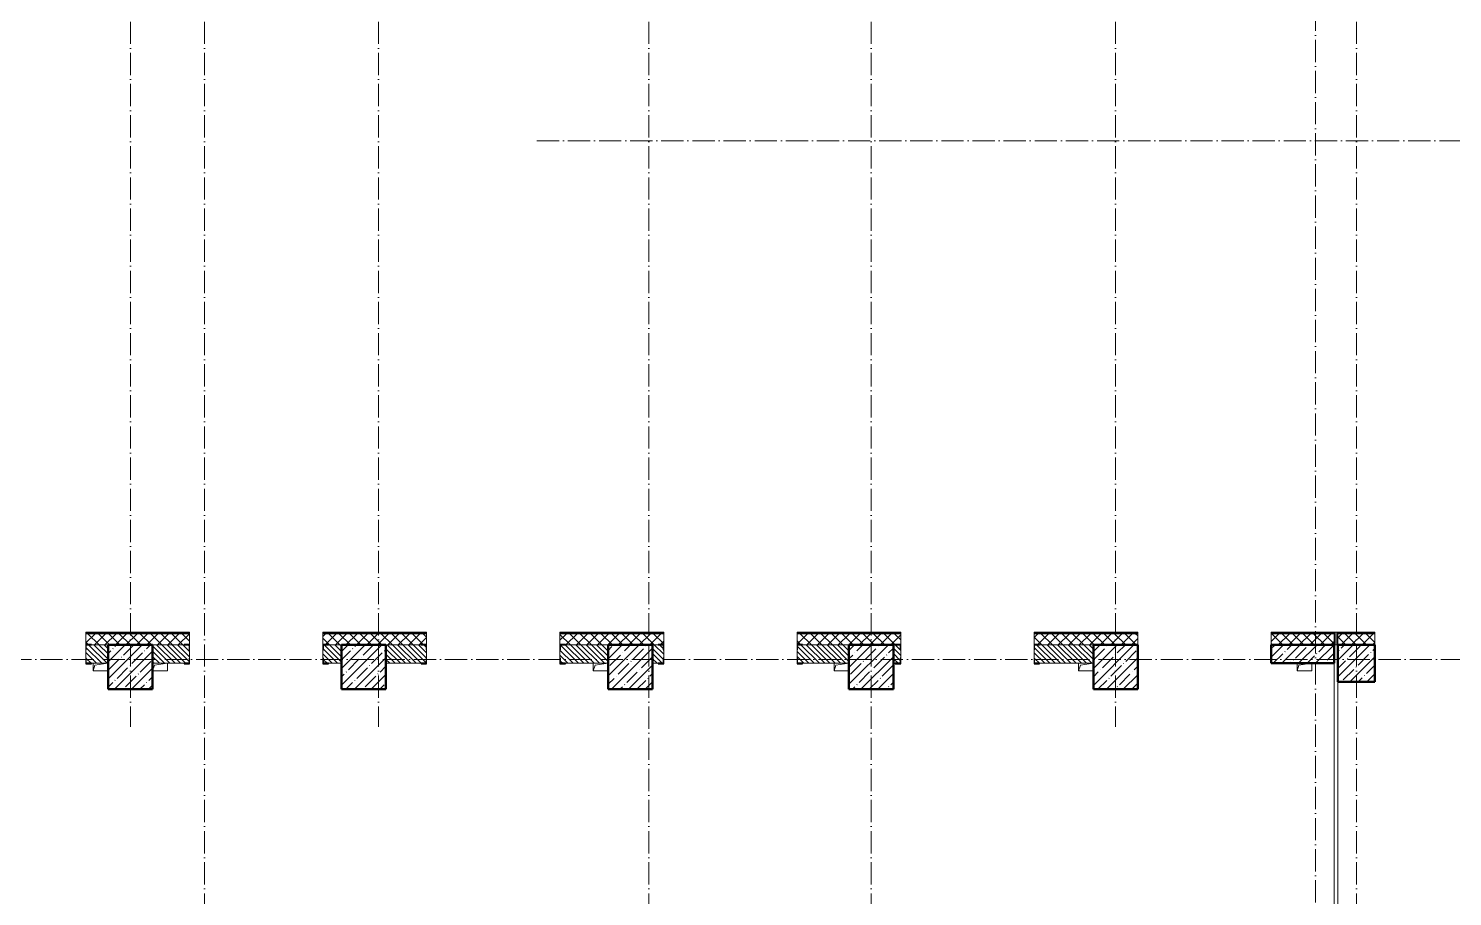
# Model space of a CAD drawing. Header units: millimetres. Extents: x -135211 to 49383, y -8033 to 228499.
# Drawn here: x -102367 to -83144, y 192316 to 204030 of the extents above; entities that cross this region are included whole.
import ezdxf

# ---------------------------------------------------------------- set-up
doc = ezdxf.new("R2010")
doc.units = ezdxf.units.MM
doc.linetypes.add('50_200_ШТРИХ_1Т_ш5_п1_п1_', pattern=[700, 500, -100, 0, -100])
for name, color, linetype, lineweight in [('A-FLOR-____-OTLN', 7, 'Continuous', 9), ('A-GENM-____-MCUT', 7, 'Continuous', 25), ('A-GENM-____-OTLN', 7, 'Continuous', 9), ('A-GENM-____-OTLN-1', 7, 'Continuous', 25), ('A-WALL-____-MCUT', 7, 'Continuous', 13), ('A-WALL-____-MCUT-1', 7, 'Continuous', 9), ('A-WALL-____-MCUT-2', 7, 'Continuous', 50), ('A-WALL-____-OTLN', 7, 'Continuous', 9), ('A-WALL-____-PATT-1', 7, 'Continuous', 9), ('A-WALL-FNSH-MCUT-1', 7, 'Continuous', 9), ('S-COLS-____-MCUT', 7, 'Continuous', 50), ('S-COLS-____-OTLN', 7, 'Continuous', 9), ('S-GRID-____-OTLN-1', 7, '50_200_ШТРИХ_1Т_ш5_п1_п1_', 9)]:
    doc.layers.add(name, color=color, linetype=linetype, lineweight=lineweight)
pattern_1 = [(135, (-129942.255, 127932.027), (-35.35534, -35.35534), [])]
pattern_2 = [(45, (-129942.25, 127932.03), (-70.71068, 70.71068), []), (135, (-129942.25, 127932.03), (-70.71068, -70.71068), [])]

# ---------------------------------------------------------------- blocks, each defined once
blk = doc.blocks.new('BSC_Колонна _Прямоугольная - 600х600-V52-АР1_План отверстий 3 этажа в осях 1-64_Ю-ЯЯ')
at = {"layer": 'S-COLS-____-OTLN'}
h = blk.add_hatch(dxfattribs=at)
h.set_pattern_fill('FP_60', color=256, style=0, pattern_type=2)
h.set_pattern_definition([(45, (-28950, -67481.04), (-114.04925, 114.04925), []), (45, (-28835.95, -67481.04), (-114.04925, 114.04925), [201.613, -40.323, 3.353, -36.97])])
h.paths.add_polyline_path([(-300, -300), (300, -300), (300, 300), (-300, 300), (-300, 237)], flags=0)
at = {"layer": 'S-COLS-____-MCUT'}
for p, q in [((300, 300), (-300, 300)), ((-300, 300), (-300, -300)), ((300, -300), (300, 300)), ((-300, -300), (300, -300))]:
    blk.add_line(p, q, dxfattribs=at)
blk = doc.blocks.new('BSC_Колонна _Прямоугольная - 600х600-V74-АР1_План отверстий 3 этажа в осях 1-64_Ю-ЯЯ')
at = {"layer": 'S-COLS-____-OTLN'}
h = blk.add_hatch(dxfattribs=at)
h.set_pattern_fill('FP_83', color=256, style=0, pattern_type=2)
h.set_pattern_definition([(45, (-35700, -67481.04), (-114.04925, 114.04925), []), (45, (-35585.95, -67481.04), (-114.04925, 114.04925), [201.613, -40.323, 3.353, -36.97])])
h.paths.add_polyline_path([(-300, -300), (300, -300), (300, 300), (-300, 300)], flags=0)
at = {"layer": 'S-COLS-____-MCUT'}
for p, q in [((300, 300), (-300, 300)), ((-300, 300), (-300, -300)), ((300, -300), (300, 300)), ((-300, -300), (300, -300))]:
    blk.add_line(p, q, dxfattribs=at)
blk = doc.blocks.new('BSC_Колонна _Прямоугольная - 600х600-V78-АР1_План отверстий 3 этажа в осях 1-64_Ю-ЯЯ')
at = {"layer": 'S-COLS-____-OTLN'}
h = blk.add_hatch(dxfattribs=at)
h.set_pattern_fill('FP_87', color=256, style=0, pattern_type=2)
h.set_pattern_definition([(45, (-38950, -67481.04), (-114.04925, 114.04925), []), (45, (-38835.95, -67481.04), (-114.04925, 114.04925), [201.613, -40.323, 3.353, -36.97])])
h.paths.add_polyline_path([(-300, -300), (300, -300), (300, 300), (-300, 300)], flags=0)
at = {"layer": 'S-COLS-____-MCUT'}
for p, q in [((300, 300), (-300, 300)), ((-300, 300), (-300, -300)), ((300, -300), (300, 300)), ((-300, -300), (300, -300))]:
    blk.add_line(p, q, dxfattribs=at)
blk = doc.blocks.new('BSC_Колонна _Прямоугольная - 600х600-V85-АР1_План отверстий 3 этажа в осях 1-64_Ю-ЯЯ')
at = {"layer": 'S-COLS-____-OTLN'}
h = blk.add_hatch(dxfattribs=at)
h.set_pattern_fill('FP_93', color=256, style=0, pattern_type=2)
h.set_pattern_definition([(45, (-42250, -67481.04), (-114.04925, 114.04925), []), (45, (-42135.95, -67481.04), (-114.04925, 114.04925), [201.613, -40.323, 3.353, -36.97])])
h.paths.add_polyline_path([(-300, -300), (300, -300), (300, 300), (-300, 300)], flags=0)
at = {"layer": 'S-COLS-____-MCUT'}
for p, q in [((300, 300), (-300, 300)), ((-300, 300), (-300, -300)), ((300, -300), (300, 300)), ((-300, -300), (300, -300))]:
    blk.add_line(p, q, dxfattribs=at)
blk = doc.blocks.new('BSC_Колонна _Прямоугольная - 600х600-V89-АР1_План отверстий 3 этажа в осях 1-64_Ю-ЯЯ')
at = {"layer": 'S-COLS-____-OTLN'}
h = blk.add_hatch(dxfattribs=at)
h.set_pattern_fill('FP_94', color=256, style=0, pattern_type=2)
h.set_pattern_definition([(45, (-32100, -67481.04), (-114.04925, 114.04925), []), (45, (-31985.95, -67481.04), (-114.04925, 114.04925), [201.613, -40.323, 3.353, -36.97])])
h.paths.add_polyline_path([(-300, -300), (300, -300), (300, 300), (-300, 300)], flags=0)
at = {"layer": 'S-COLS-____-MCUT'}
for p, q in [((300, 300), (-300, 300)), ((-300, 300), (-300, -300)), ((300, -300), (300, 300)), ((-300, -300), (300, -300))]:
    blk.add_line(p, q, dxfattribs=at)
blk = doc.blocks.new('BSC_Колонна _Прямоугольная - 500х500-V148-АР1_План отверстий 3 этажа в осях 1-64_Ю-ЯЯ')
at = {"layer": 'S-COLS-____-OTLN'}
h = blk.add_hatch(dxfattribs=at)
h.set_pattern_fill('FP_154', color=256, style=0, pattern_type=2)
h.set_pattern_definition([(45, (-45500, -67531.04), (-114.04925, 114.04925), []), (45, (-45385.95, -67531.04), (-114.04925, 114.04925), [201.613, -40.323, 3.353, -36.97])])
h.paths.add_polyline_path([(-250, -250), (250, -250), (250, 250), (-250, 250)], flags=0)
at = {"layer": 'S-COLS-____-MCUT'}
for p, q in [((250, 250), (-250, 250)), ((-250, 250), (-250, -250)), ((250, -250), (250, 250)), ((-250, -250), (250, -250))]:
    blk.add_line(p, q, dxfattribs=at)
blk = doc.blocks.new('Фахверк_СКБ_Уголок - 250_2700-27509033-АР1_План отверстий 3 этажа в осях 1-64_Ю-ЯЯ')
at = {"layer": 'A-GENM-____-MCUT'}
for p, q in [((125, 181), (50, 181)), ((50, 181), (50, 175)), ((50, 175), (119, 175)), ((119, 175), (119, 106)), ((119, 106), (125, 106)), ((125, 106), (125, 181)), ((119, -75), (50, -75)), ((50, -75), (50, -81)), ((50, -81), (125, -81)), ((125, -6), (119, -6)), ((119, -6), (119, -75)), ((125, -81), (125, -6))]:
    blk.add_line(p, q, dxfattribs=at)
blk = doc.blocks.new('Фахверк_СКБ_Уголок - 250_2700-27497298-АР1_План отверстий 3 этажа в осях 1-64_Ю-ЯЯ')
at = {"layer": 'A-GENM-____-MCUT'}
for p, q in [((200, 181), (125, 181)), ((125, 181), (125, 106)), ((125, 106), (131, 106)), ((131, 106), (131, 175)), ((131, 175), (200, 175)), ((200, 175), (200, 181)), ((131, -6), (125, -6)), ((125, -6), (125, -81)), ((125, -81), (200, -81)), ((131, -75), (131, -6)), ((200, -75), (131, -75)), ((200, -81), (200, -75))]:
    blk.add_line(p, q, dxfattribs=at)
blk = doc.blocks.new('Фахверк_СКБ_Уголок - 250_2700_1-27501432-АР1_План отверстий 3 этажа в осях 1-64_Ю-ЯЯ')
at = {"layer": 'A-GENM-____-MCUT'}
for p, q in [((200, 181), (125, 181)), ((125, 181), (125, 106)), ((125, 106), (131, 106)), ((131, 106), (131, 175)), ((131, 175), (200, 175)), ((200, 175), (200, 181)), ((131, -6), (125, -6)), ((125, -6), (125, -81)), ((125, -81), (200, -81)), ((131, -75), (131, -6)), ((200, -75), (131, -75)), ((200, -81), (200, -75))]:
    blk.add_line(p, q, dxfattribs=at)
blk = doc.blocks.new('AR_Отверстие прямоугольное _в плите_ - AR_Отверстие прямоугольное _в плите_-V183-АР1_План отверстий 3 этажа в осях 1-64_Ю-ЯЯ')
at = {"layer": 'A-GENM-____-OTLN'}
for p, q in [((-100, 50), (-100, -50)), ((-100, -50), (-75, 25)), ((-75, 25), (100, 50)), ((100, -50), (100, 50)), ((-100, -50), (100, -50))]:
    blk.add_line(p, q, dxfattribs=at)
blk = doc.blocks.new('AR_Отверстие прямоугольное _в плите_ - AR_Отверстие прямоугольное _в плите_-V175-АР1_План отверстий 3 этажа в осях 1-64_Ю-ЯЯ')
at = {"layer": 'A-GENM-____-OTLN'}
for p, q in [((-100, -50), (-75, 25)), ((-75, 25), (100, 50)), ((100, -50), (100, 50)), ((-100, -50), (100, -50))]:
    blk.add_line(p, q, dxfattribs=at)
blk = doc.blocks.new('AR_Отверстие прямоугольное _в плите_ - AR_Отверстие прямоугольное _в плите_-30510712-АР1_План отверстий 3 этажа в осях 1-64_Ю-ЯЯ')
at = {"layer": 'A-GENM-____-OTLN'}
for p, q in [((-100, 50), (-100, -50)), ((-100, -50), (-75, 25)), ((-75, 25), (100, 50)), ((-100, -50), (100, -50))]:
    blk.add_line(p, q, dxfattribs=at)
blk = doc.blocks.new('AR_Отверстие прямоугольное _в плите_ - AR_Отверстие прямоугольное _в плите_-V184-АР1_План отверстий 3 этажа в осях 1-64_Ю-ЯЯ')
at = {"layer": 'A-GENM-____-OTLN'}
for p, q in [((-100, 50), (-100, -50)), ((-100, -50), (-75, 25)), ((-75, 25), (100, 50)), ((-100, -50), (100, -50))]:
    blk.add_line(p, q, dxfattribs=at)
blk = doc.blocks.new('Стены 11 - Стены 4-31628984-АР1_План отверстий 3 этажа в осях 1-64_Ю-ЯЯ')
at = {"layer": 'A-WALL-____-MCUT'}
for p, q in [((-1829, 41030), (-1829, 41010)), ((-1659, 41030), (-1829, 41030)), ((-1829, 41010), (-1659, 41010)), ((-1659, 41010), (-1659, 41030))]:
    blk.add_line(p, q, dxfattribs=at)

msp = doc.modelspace()

# ---------------------------------------------------------------- hatches: boundary and pattern name
at = {"layer": 'A-WALL-____-PATT-1'}
h = msp.add_hatch(dxfattribs=at)
h.set_pattern_fill('FP_9', color=256, style=0, pattern_type=2)
h.set_pattern_definition(pattern_1)
h.paths.add_polyline_path([(-101517.3, 195463.1), (-101292.3, 195463.1), (-101292.3, 195713.1), (-101586.3, 195713.1), (-101586.3, 195644.1), (-101592.3, 195644.1), (-101592.3, 195532.1), (-101586.3, 195532.1), (-101586.3, 195463.1)], flags=0)
h.paths.add_polyline_path([(-103467.3, 195463.1), (-103398.3, 195463.6), (-103398.3, 195532.1), (-103392.3, 195532.1), (-103392.3, 195644.1), (-103398.3, 195644.1), (-103398.3, 195713.1), (-106242.3, 195713.1), (-106242.3, 195463.1), (-105211.8, 195463.1)], flags=0)
h = msp.add_hatch(dxfattribs=at)
h.set_pattern_fill('FP_4', color=256, style=0, pattern_type=2)
h.set_pattern_definition(pattern_2)
h.paths.add_polyline_path([(-84742.3, 195713.1), (-84742.3, 195863.1), (-85592.3, 195863.1), (-85592.3, 195713.1), (-84885.9, 195713.1)], flags=0)
h.paths.add_polyline_path([(-88717.3, 195713.1), (-87392.3, 195713.1), (-87392.3, 195863.1), (-88792.3, 195863.1), (-88792.3, 195719.1), (-88717.3, 195719.1)], flags=0)
h.paths.add_polyline_path([(-90667.3, 195713.1), (-90667.3, 195719.1), (-90592.3, 195719.1), (-90592.3, 195863.1), (-91992.3, 195863.1), (-91992.3, 195719.1), (-91917.3, 195719.1), (-91917.3, 195713.1), (-90692.3, 195713.1)], flags=0)
h.paths.add_polyline_path([(-93867.3, 195713.1), (-93867.3, 195719.1), (-93792.3, 195719.1), (-93792.3, 195863.1), (-95192.3, 195863.1), (-95192.3, 195719.1), (-95117.3, 195719.1), (-95117.3, 195713.1), (-93942.3, 195713.1)], flags=0)
h.paths.add_polyline_path([(-97542.3, 195713.1), (-97067.3, 195713.1), (-97067.3, 195719.1), (-96992.3, 195719.1), (-96992.3, 195863.1), (-98392.3, 195863.1), (-98392.3, 195719.1), (-98317.3, 195719.1), (-98317.3, 195713.1), (-98141.9, 195713.1)], flags=0)
h.paths.add_polyline_path([(-100267.3, 195713.1), (-100267.3, 195719.1), (-100192.3, 195719.1), (-100192.3, 195863.1), (-101592.3, 195863.1), (-101592.3, 195719.1), (-101517.3, 195719.1), (-101517.3, 195713.1), (-100692.3, 195713.1)], flags=0)
h.paths.add_polyline_path([(-103467.3, 195713.1), (-103467.3, 195719.1), (-103392.3, 195719.1), (-103392.3, 195863.1), (-106092.3, 195863.1), (-106092.3, 195713.1), (-105211.8, 195713.1)], flags=0)
h = msp.add_hatch(dxfattribs=at)
h.set_pattern_fill('FP_9', color=256, style=0, pattern_type=2)
h.set_pattern_definition(pattern_1)
h.paths.add_polyline_path([(-98142.3, 195463.1), (-98142.3, 195713.1), (-98386.3, 195713.1), (-98386.3, 195644.1), (-98392.3, 195644.1), (-98392.3, 195532.1), (-98386.3, 195532.1), (-98386.3, 195463.1), (-98317.3, 195463.1)], flags=0)
h.paths.add_polyline_path([(-100267.3, 195463.1), (-100198.3, 195463.1), (-100198.3, 195532.1), (-100192.3, 195532.1), (-100192.3, 195644.1), (-100198.3, 195644.1), (-100198.3, 195713.1), (-100692.3, 195713.1), (-100692.3, 195463.1)], flags=0)
h = msp.add_hatch(dxfattribs=at)
h.set_pattern_fill('FP_9', color=256, style=0, pattern_type=2)
h.set_pattern_definition(pattern_1)
h.paths.add_polyline_path([(-94542.3, 195463.1), (-94542.3, 195713.1), (-95186.3, 195713.1), (-95186.3, 195644.1), (-95192.3, 195644.1), (-95192.3, 195532.1), (-95186.3, 195532.1), (-95186.3, 195463.1), (-94607, 195463.1)], flags=0)
h.paths.add_polyline_path([(-97067.3, 195463.1), (-96998.3, 195463.1), (-96998.3, 195532.1), (-96992.3, 195532.1), (-96992.3, 195644.1), (-96998.3, 195644.1), (-96998.3, 195713.1), (-97542.3, 195713.1), (-97542.3, 195463.1)], flags=0)
h = msp.add_hatch(dxfattribs=at)
h.set_pattern_fill('FP_9', color=256, style=0, pattern_type=2)
h.set_pattern_definition(pattern_1)
h.paths.add_polyline_path([(-91292.3, 195463.1), (-91292.3, 195713.1), (-91986.3, 195713.1), (-91986.3, 195644.1), (-91992.3, 195644.1), (-91992.3, 195532.1), (-91986.3, 195532.1), (-91986.3, 195463.1), (-91917.3, 195463.1)], flags=0)
h.paths.add_polyline_path([(-93942.3, 195463.1), (-93798.3, 195463.1), (-93798.3, 195532.1), (-93792.3, 195532.1), (-93792.3, 195644.1), (-93798.3, 195644.1), (-93798.3, 195713.1), (-93942.3, 195713.1), (-93942.3, 195532.1)], flags=0)
h = msp.add_hatch(dxfattribs=at)
h.set_pattern_fill('FP_9', color=256, style=0, pattern_type=2)
h.set_pattern_definition(pattern_1)
h.paths.add_polyline_path([(-88717.3, 195463.1), (-87992.3, 195463.1), (-87992.3, 195713.1), (-88786.3, 195713.1), (-88786.3, 195644.1), (-88792.3, 195644.1), (-88792.3, 195532.1), (-88786.3, 195532.1), (-88786.3, 195463.1)], flags=0)
h.paths.add_polyline_path([(-90667.3, 195463.1), (-90598.3, 195463.1), (-90598.3, 195532.1), (-90592.3, 195532.1), (-90592.3, 195644.1), (-90598.3, 195644.1), (-90598.3, 195713.1), (-90692.3, 195713.1), (-90692.3, 195463.1)], flags=0)
h = msp.add_hatch(dxfattribs=at)
h.set_pattern_fill('FP_12', color=256, style=0, pattern_type=2)
h.set_pattern_definition([(45, (-129942.25, 127932.03), (-114.04925, 114.04925), []), (45, (-129828.2, 127932.03), (-114.04925, 114.04925), [201.612, -40.322, 3.353, -36.97])])
h.paths.add_polyline_path([(-84742.3, 195463.1), (-84742.3, 195713.1), (-85592.3, 195713.1), (-85592.3, 195463.1), (-84885.9, 195463.1)], flags=0)
h = msp.add_hatch(dxfattribs=at)
h.set_pattern_fill('FP_4', color=256, style=0, pattern_type=2)
h.set_pattern_definition(pattern_2)
h.paths.add_polyline_path([(-79892.3, 195713.1), (-79892.3, 195863.1), (-82392.3, 195863.1), (-82392.3, 195713.1), (-80067.2, 195713.1)], flags=0)
h.paths.add_polyline_path([(-84192.3, 195713.1), (-84192.3, 195863.1), (-84692.3, 195863.1), (-84692.3, 195713.1)], flags=0)

# ---------------------------------------------------------------- linework, layer by layer
at = {"layer": 'A-FLOR-____-OTLN'}
for p, q in [((-84742.3, 191113.1), (-84742.3, 195463.1)), ((-84692.3, 195213.1), (-84692.3, 191113.1))]:
    msp.add_line(p, q, dxfattribs=at)
at = {"layer": 'A-WALL-____-MCUT'}
for p, q in [((-101292.3, 195713.1), (-101517.3, 195713.1)), ((-100267.3, 195713.1), (-100692.3, 195713.1)), ((-98142.3, 195713.1), (-98317.3, 195713.1)), ((-97067.3, 195713.1), (-97542.3, 195713.1)), ((-94542.3, 195713.1), (-95117.3, 195713.1)), ((-93867.3, 195713.1), (-93942.3, 195713.1)), ((-91292.3, 195713.1), (-91917.3, 195713.1)), ((-90667.3, 195713.1), (-90692.3, 195713.1)), ((-87992.3, 195713.1), (-88717.3, 195713.1)), ((-101592.3, 195644.1), (-101592.3, 195532.1)), ((-100192.3, 195532.1), (-100192.3, 195644.1)), ((-98392.3, 195644.1), (-98392.3, 195532.1)), ((-96992.3, 195532.1), (-96992.3, 195644.1)), ((-95192.3, 195644.1), (-95192.3, 195532.1)), ((-93792.3, 195532.1), (-93792.3, 195644.1)), ((-91992.3, 195644.1), (-91992.3, 195532.1)), ((-90592.3, 195532.1), (-90592.3, 195644.1)), ((-88792.3, 195644.1), (-88792.3, 195532.1)), ((-101517.3, 195463.1), (-101292.3, 195463.1)), ((-100692.3, 195463.1), (-100267.3, 195463.1)), ((-98317.3, 195463.1), (-98142.3, 195463.1)), ((-97542.3, 195463.1), (-97067.3, 195463.1)), ((-95117.3, 195463.1), (-94542.3, 195463.1)), ((-93942.3, 195463.1), (-93867.3, 195463.1)), ((-91917.3, 195463.1), (-91292.3, 195463.1)), ((-90692.3, 195463.1), (-90667.3, 195463.1)), ((-88717.3, 195463.1), (-87992.3, 195463.1))]:
    msp.add_line(p, q, dxfattribs=at)
at = {"layer": 'A-WALL-____-MCUT-1'}
for p, q in [((-100192.3, 195875.1), (-101592.3, 195875.1)), ((-100192.3, 195869.1), (-101592.3, 195869.1)), ((-101592.3, 195863.1), (-101592.3, 195863.1)), ((-101592.3, 195863.1), (-101592.3, 195719.1)), ((-100192.3, 195863.1), (-101592.3, 195863.1)), ((-100192.3, 195719.1), (-100192.3, 195863.1)), ((-96992.3, 195875.1), (-98392.3, 195875.1)), ((-96992.3, 195869.1), (-98392.3, 195869.1)), ((-98392.3, 195863.1), (-96992.3, 195863.1)), ((-98392.3, 195863.1), (-98392.3, 195719.1)), ((-96992.3, 195719.1), (-96992.3, 195863.1)), ((-93792.3, 195875.1), (-95192.3, 195875.1)), ((-93792.3, 195869.1), (-95192.3, 195869.1)), ((-95192.3, 195863.1), (-93792.3, 195863.1)), ((-95192.3, 195863.1), (-95192.3, 195719.1)), ((-93942.3, 195713.1), (-93942.3, 195713.1)), ((-93792.3, 195719.1), (-93792.3, 195863.1)), ((-90592.3, 195875.1), (-91992.3, 195875.1)), ((-90592.3, 195869.1), (-91992.3, 195869.1)), ((-91992.3, 195863.1), (-91992.3, 195719.1)), ((-90592.3, 195863.1), (-91992.3, 195863.1)), ((-90592.3, 195719.1), (-90592.3, 195863.1)), ((-87392.3, 195875.1), (-88792.3, 195875.1)), ((-87392.3, 195869.1), (-88792.3, 195869.1)), ((-88792.3, 195863.1), (-87392.3, 195863.1)), ((-88792.3, 195863.1), (-88792.3, 195719.1)), ((-87392.3, 195713.1), (-87392.3, 195863.1)), ((-84727.3, 195875.1), (-85592.3, 195875.1)), ((-84727.3, 195869.1), (-85592.3, 195869.1)), ((-85592.3, 195863.1), (-85592.3, 195863.1)), ((-85592.3, 195863.1), (-85592.3, 195713.1)), ((-84742.3, 195863.1), (-85592.3, 195863.1)), ((-84742.3, 195713.1), (-84742.3, 195863.1)), ((-84192.3, 195875.1), (-84707.3, 195875.1)), ((-84192.3, 195869.1), (-84707.3, 195869.1)), ((-84192.3, 195863.1), (-84692.3, 195863.1)), ((-84692.3, 195863.1), (-84692.3, 195713.1)), ((-84192.3, 195713.1), (-84192.3, 195863.1))]:
    msp.add_line(p, q, dxfattribs=at)
at = {"layer": 'A-WALL-____-MCUT-2'}
for p, q in [((-84742.3, 195713.1), (-85592.3, 195713.1)), ((-85592.3, 195713.1), (-85592.3, 195463.1)), ((-84742.3, 195463.1), (-84742.3, 195713.1)), ((-85592.3, 195463.1), (-84742.3, 195463.1))]:
    msp.add_line(p, q, dxfattribs=at)
at = {"layer": 'A-WALL-FNSH-MCUT-1'}
for p, q in [((-100192.3, 195883.1), (-101592.3, 195883.1)), ((-101592.3, 195883.1), (-101592.3, 195863.1)), ((-100192.3, 195863.1), (-100192.3, 195883.1)), ((-96992.3, 195883.1), (-98392.3, 195883.1)), ((-98392.3, 195883.1), (-98392.3, 195863.1)), ((-96992.3, 195863.1), (-96992.3, 195883.1)), ((-93792.3, 195883.1), (-95192.3, 195883.1)), ((-95192.3, 195883.1), (-95192.3, 195863.1)), ((-93792.3, 195863.1), (-93792.3, 195883.1)), ((-90592.3, 195883.1), (-91992.3, 195883.1)), ((-91992.3, 195883.1), (-91992.3, 195863.1)), ((-90592.3, 195863.1), (-90592.3, 195883.1)), ((-87392.3, 195883.1), (-88792.3, 195883.1)), ((-88792.3, 195883.1), (-88792.3, 195863.1)), ((-87392.3, 195863.1), (-87392.3, 195883.1)), ((-84727.3, 195883.1), (-85592.3, 195883.1)), ((-85592.3, 195883.1), (-85592.3, 195863.1)), ((-84742.3, 195863.1), (-84727.3, 195863.1)), ((-84727.3, 195863.1), (-84727.3, 195883.1)), ((-84192.3, 195883.1), (-84707.3, 195883.1)), ((-84707.3, 195883.1), (-84707.3, 195863.1)), ((-84707.3, 195863.1), (-84692.3, 195863.1)), ((-84192.3, 195863.1), (-84192.3, 195883.1))]:
    msp.add_line(p, q, dxfattribs=at)
at = {"layer": 'S-GRID-____-OTLN-1', "color": 251, "ltscale": 0.6, "true_color": 0x636466}
for p, q in [((-100992.3, 218824.9), (-100992.3, 194607.5)), ((-99992.3, 218824.9), (-99992.3, 180823.6)), ((-97642.3, 218824.9), (-97642.3, 194607.5)), ((-93992.3, 218824.9), (-93992.3, 180823.6)), ((-90992.3, 218824.9), (-90992.3, 180823.6)), ((-87692.3, 218824.9), (-87692.3, 194607.5)), ((-84442.3, 218824.9), (-84442.3, 180823.6)), ((-84992.3, 218581.2), (-84992.3, 180962.3)), ((-95504.8, 202513.1), (-25867.8, 202513.1)), ((-25867.8, 195513.1), (-134611, 195513.1))]:
    msp.add_line(p, q, dxfattribs=at)

# ---------------------------------------------------------------- block references
at = {"layer": 'A-GENM-____-OTLN'}
for name, p in [('AR_Отверстие прямоугольное _в плите_ - AR_Отверстие прямоугольное _в плите_-V183-АР1_План отверстий 3 этажа в осях 1-64_Ю-ЯЯ', (-101394.7, 195413.1)), ('AR_Отверстие прямоугольное _в плите_ - AR_Отверстие прямоугольное _в плите_-V175-АР1_План отверстий 3 этажа в осях 1-64_Ю-ЯЯ', (-100592.3, 195413.1)), ('AR_Отверстие прямоугольное _в плите_ - AR_Отверстие прямоугольное _в плите_-30510712-АР1_План отверстий 3 этажа в осях 1-64_Ю-ЯЯ', (-94642.3, 195413.1)), ('AR_Отверстие прямоугольное _в плите_ - AR_Отверстие прямоугольное _в плите_-V184-АР1_План отверстий 3 этажа в осях 1-64_Ю-ЯЯ', (-91392.3, 195413.1)), ('AR_Отверстие прямоугольное _в плите_ - AR_Отверстие прямоугольное _в плите_-30510712-АР1_План отверстий 3 этажа в осях 1-64_Ю-ЯЯ', (-88092.3, 195413.1)), ('AR_Отверстие прямоугольное _в плите_ - AR_Отверстие прямоугольное _в плите_-V183-АР1_План отверстий 3 этажа в осях 1-64_Ю-ЯЯ', (-85142.3, 195413.1))]:
    msp.add_blockref(name, p, dxfattribs=at)
at = {"layer": 'A-GENM-____-OTLN-1', "rotation": 180}
for name, p in [('Фахверк_СКБ_Уголок - 250_2700-27509033-АР1_План отверстий 3 этажа в осях 1-64_Ю-ЯЯ', (-101467.3, 195638.1)), ('Фахверк_СКБ_Уголок - 250_2700-27497298-АР1_План отверстий 3 этажа в осях 1-64_Ю-ЯЯ', (-100067.3, 195638.1)), ('Фахверк_СКБ_Уголок - 250_2700-27509033-АР1_План отверстий 3 этажа в осях 1-64_Ю-ЯЯ', (-98267.3, 195638.1)), ('Фахверк_СКБ_Уголок - 250_2700-27497298-АР1_План отверстий 3 этажа в осях 1-64_Ю-ЯЯ', (-96867.3, 195638.1)), ('Фахверк_СКБ_Уголок - 250_2700-27509033-АР1_План отверстий 3 этажа в осях 1-64_Ю-ЯЯ', (-95067.3, 195638.1)), ('Фахверк_СКБ_Уголок - 250_2700_1-27501432-АР1_План отверстий 3 этажа в осях 1-64_Ю-ЯЯ', (-93667.3, 195638.1)), ('Фахверк_СКБ_Уголок - 250_2700-27509033-АР1_План отверстий 3 этажа в осях 1-64_Ю-ЯЯ', (-91867.3, 195638.1)), ('Фахверк_СКБ_Уголок - 250_2700_1-27501432-АР1_План отверстий 3 этажа в осях 1-64_Ю-ЯЯ', (-90467.3, 195638.1)), ('Фахверк_СКБ_Уголок - 250_2700-27509033-АР1_План отверстий 3 этажа в осях 1-64_Ю-ЯЯ', (-88667.3, 195638.1))]:
    msp.add_blockref(name, p, dxfattribs=at)
at = {"layer": 'A-WALL-____-OTLN', "rotation": 89.9999999999999}
msp.add_blockref('Стены 11 - Стены 4-31628984-АР1_План отверстий 3 этажа в осях 1-64_Ю-ЯЯ', (-43697, 197541.6), dxfattribs=at)
at = {"layer": 'S-COLS-____-OTLN'}
for name, p in [('BSC_Колонна _Прямоугольная - 600х600-V52-АР1_План отверстий 3 этажа в осях 1-64_Ю-ЯЯ', (-100992.3, 195413.1)), ('BSC_Колонна _Прямоугольная - 600х600-V89-АР1_План отверстий 3 этажа в осях 1-64_Ю-ЯЯ', (-97842.3, 195413.1)), ('BSC_Колонна _Прямоугольная - 600х600-V74-АР1_План отверстий 3 этажа в осях 1-64_Ю-ЯЯ', (-94242.3, 195413.1)), ('BSC_Колонна _Прямоугольная - 600х600-V78-АР1_План отверстий 3 этажа в осях 1-64_Ю-ЯЯ', (-90992.3, 195413.1)), ('BSC_Колонна _Прямоугольная - 600х600-V85-АР1_План отверстий 3 этажа в осях 1-64_Ю-ЯЯ', (-87692.3, 195413.1)), ('BSC_Колонна _Прямоугольная - 500х500-V148-АР1_План отверстий 3 этажа в осях 1-64_Ю-ЯЯ', (-84442.3, 195463.1))]:
    msp.add_blockref(name, p, dxfattribs=at)

doc.saveas('drawing.dxf')
